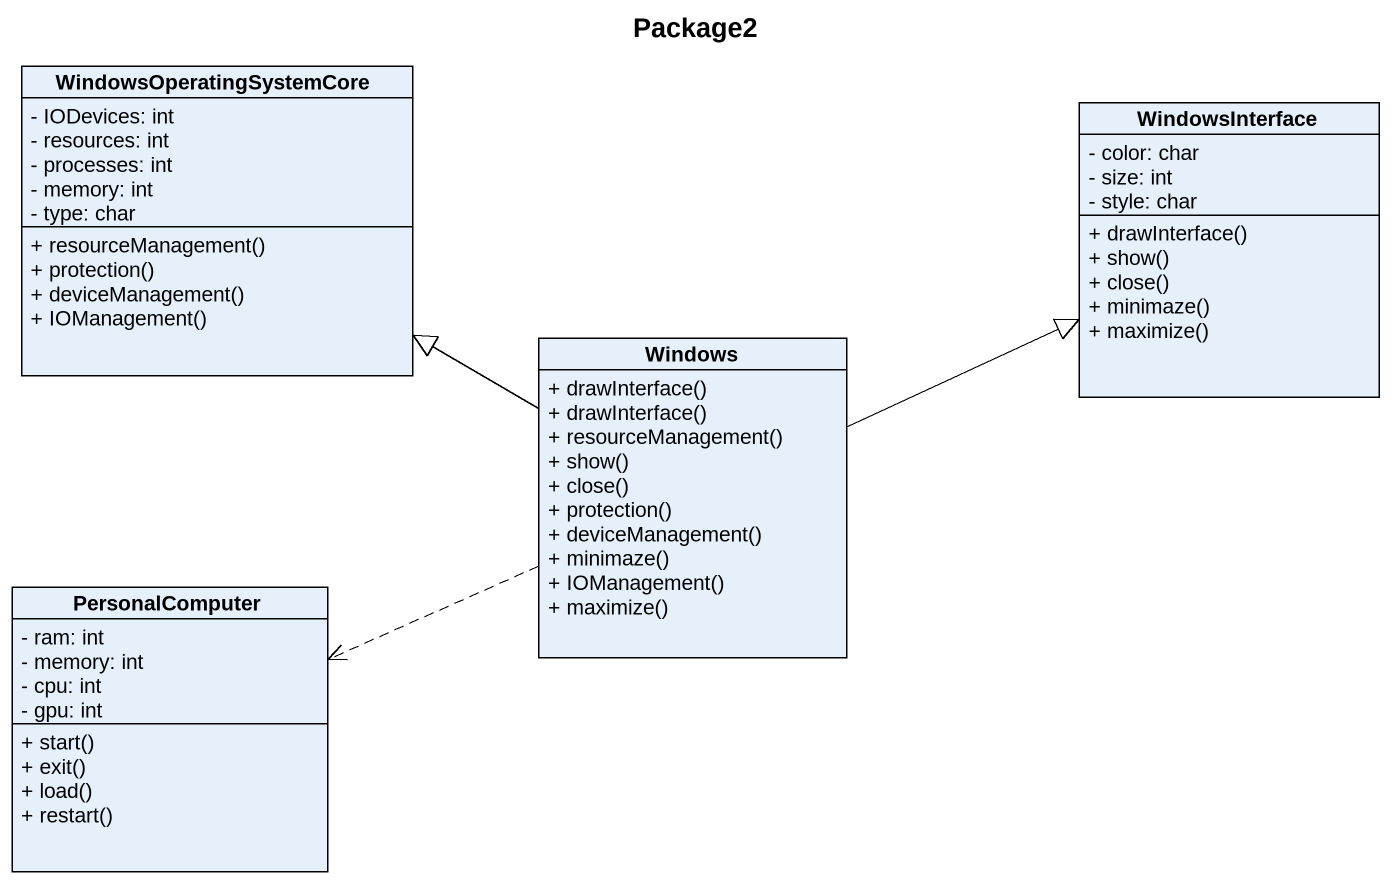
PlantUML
@startuml
title Package2
hide circle
hide empty members
skinparam classAttributeIconSize 0
class WindowsOperatingSystemCore {
  - IODevices: int
  - resources: int
  - processes: int
  - memory: int
  - type: char
  + resourceManagement()
  + protection()
  + deviceManagement()
  + IOManagement()
}
class WindowsInterface {
  - color: char
  - size: int
  - style: char
  + drawInterface()
  + show()
  + close()
  + minimaze()
  + maximize()
}
class Windows {
  + drawInterface()
  + drawInterface()
  + resourceManagement()
  + show()
  + close()
  + protection()
  + deviceManagement()
  + minimaze()
  + IOManagement()
  + maximize()
}
class PersonalComputer {
  - ram: int
  - memory: int
  - cpu: int
  - gpu: int
  + start()
  + exit()
  + load()
  + restart()
}
Windows -left-|> WindowsOperatingSystemCore
Windows -right-|> WindowsInterface
Windows .left.> PersonalComputer
@enduml
